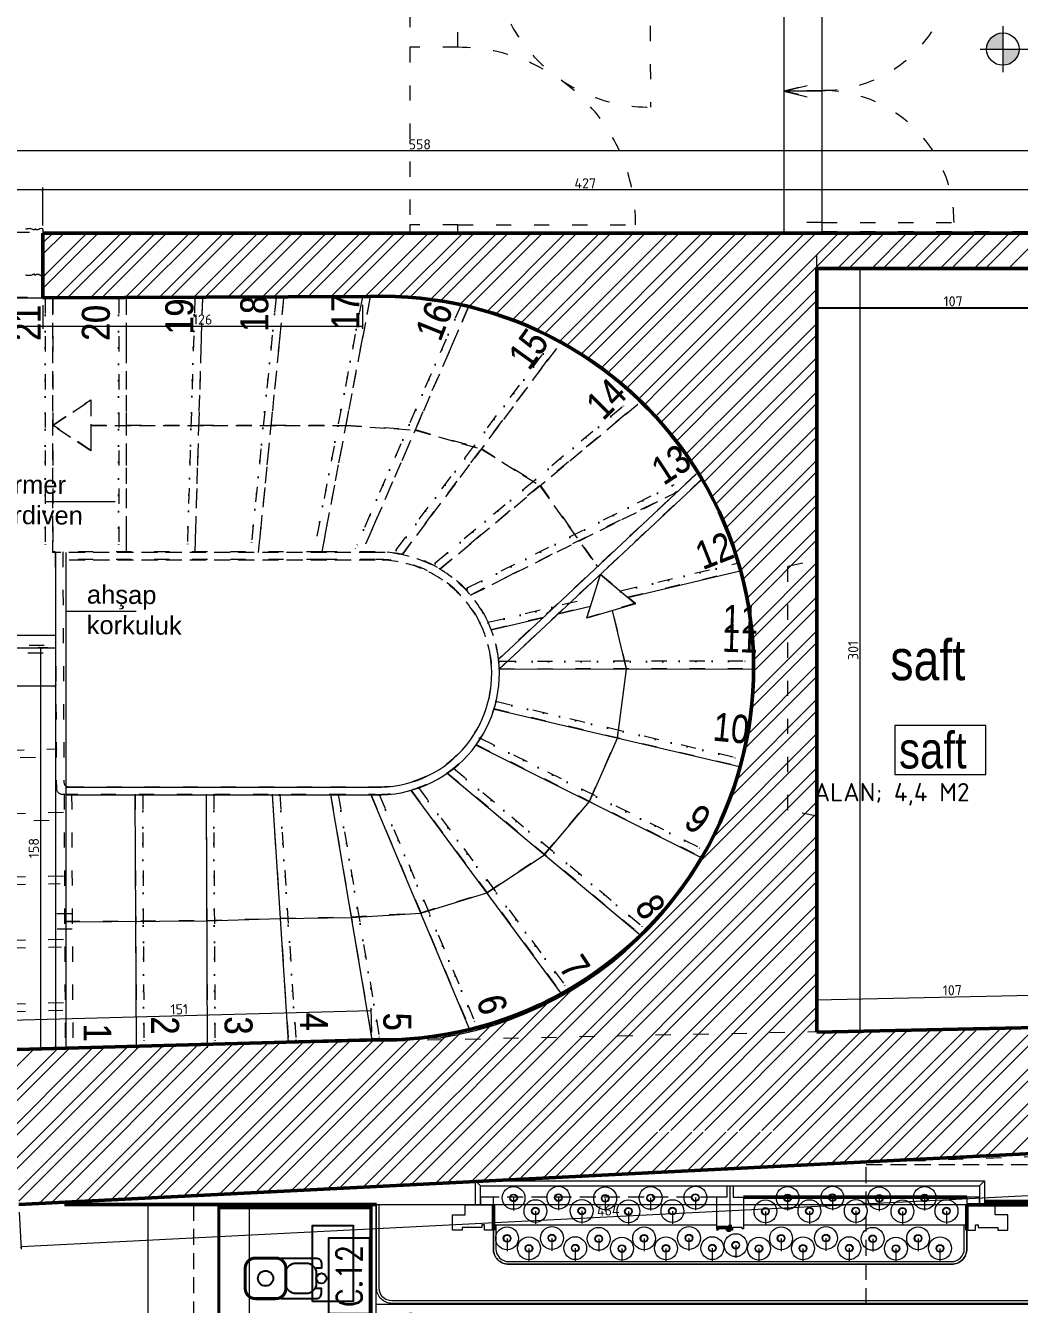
# Model space of a CAD drawing. Header units: inches. Extents: x -10121 to 9010, y 58067 to 62726.
# Drawn here: x -2232 to -1841, y 61299 to 61803 of the extents above; entities that cross this region are included whole.
import ezdxf
from ezdxf.enums import TextEntityAlignment as Align

# ---------------------------------------------------------------- set-up
doc = ezdxf.new("R2010")
doc.units = ezdxf.units.IN
for name, pattern in [('ACAD_ISO03W100', [30, 12, -18]), ('DOT', [6.35, 0, -6.35]), ('HIDDEN', [9.525, 6.35, -3.175])]:
    doc.linetypes.add(name, pattern=pattern)
for name, color, linetype in [('-DWG_ANA', 7, 'Continuous'), ('-DWG_DETAY1', 7, 'Continuous'), ('-DWG_DETAY2', 7, 'Continuous'), ('NO', 7, 'Continuous'), ('NO-C', 7, 'Continuous')]:
    doc.layers.add(name, color=color, linetype=linetype)
for name, color, linetype, lineweight in [('A-DUVAR 0.50', 40, 'Continuous', 50), ('A-KAPI A DOGR 0.20', 46, 'Continuous', 20), ('A-MERDİ 0.18', 24, 'Continuous', 18), ('A-YAZI 0.09', 41, 'Continuous', 9), ('Auto-Cam', 140, 'Continuous', 9), ('Auto-Metal', 71, 'Continuous', 18), ('Auto-Olcu', 33, 'Continuous', 15), ('Auto-Silik', 251, 'Continuous', 5), ('Auto-Silik_Cizgiler', 47, 'Continuous', 9), ('Auto-SilikCizgiler', 251, 'Continuous', 9), ('Auto-Tefris', 32, 'Continuous', 9), ('IZLER', 62, 'DOT', 25), ('OLCU+KOT', 70, 'Continuous', 20), ('TEXT', 142, 'Continuous', 20), ('yazi mekan 020', 9, 'Continuous', 20)]:
    doc.layers.add(name, color=color, linetype=linetype, lineweight=lineweight)
doc.styles.add('1-20', font='isocpeur.ttf', dxfattribs={"height": 4})
doc.styles.add('ROMANS', font='romans.shx', dxfattribs={"width": 0.8})
doc.styles.get("Standard").update_dxf_attribs({"font": 'arial.ttf'})
doc.styles.add('STYLE1', font='technic_.ttf')
doc.styles.add('swis721cnbt10', font='isocpeur.ttf', dxfattribs={"height": 10})
doc.styles.add('swis721cnbt20', font='swissck.ttf', dxfattribs={"height": 20})
doc.dimstyles.new('ölçü 1_20', dxfattribs={"dimtxt": 4, "dimasz": 1, "dimexe": 1, "dimexo": 3, "dimtad": 1, "dimdec": 0, "dimtxsty": '1-20', "dimblk": 'ARCHTICK', "dimcen": 1.5, "dimclrd": 256, "dimclre": 256, "dimclrt": 256, "dimadec": 0, "dimazin": 0, "dimtfac": 1, "dimtdec": 0, "dimtmove": 0, "dimatfit": 3, "dimldrblk": 'ARCHTICK', "dimfxl": 1, "dimlwd": -1, "dimlwe": -1, "dimarcsym": 0})

# ---------------------------------------------------------------- blocks, each defined once
blk = doc.blocks.new('_ARCHTICK')
at = {"color": 0, "linetype": 'ByBlock', "const_width": 0.15}
blk.add_lwpolyline([(-0.5, -0.5), (0.5, 0.5)], dxfattribs=at)
blk = doc.blocks.new('*D148')
at = {"layer": 'Auto-Olcu', "ltscale": 5, "transparency": 16777216}
for p, q in [((-1771.62, 61358.31), (-1770.89, 61343.73)), ((-1770.94, 61344.73), (-2233.94, 61321.4)), ((-2234.62, 61334.97), (-2233.89, 61320.4))]:
    blk.add_line(p, q, dxfattribs=at)
at = {"layer": 'DEFPOINTS', "color": 0, "ltscale": 5, "transparency": 16777216}
for p in [(-1771.77, 61361.31), (-2234.77, 61337.97), (-2233.94, 61321.4)]:
    blk.add_point(p, dxfattribs=at)
at = {"layer": 'Auto-Olcu', "ltscale": 5, "transparency": 16777216}
for p, rotation in [((-1770.94, 61344.73), 2.885342304133873), ((-2233.94, 61321.4), 182.8853423041339)]:
    blk.add_blockref('_ARCHTICK', p, dxfattribs=dict(at, rotation=rotation))
at = {"layer": 'Auto-Olcu', "ltscale": 5, "transparency": 16777216, "insert": (-2002.57, 61335.69), "char_height": 4, "attachment_point": 5, "rotation": 2.8853, "style": '1-20'}
blk.add_mtext('464', dxfattribs=at)
blk = doc.blocks.new('*D198')
at = {"layer": 'Auto-Olcu', "ltscale": 5, "transparency": 16777216}
for p, q in [((-2355.79, 61696.36), (-2355.79, 61683.18)), ((-2225.35, 61692.41), (-2225.35, 61683.18)), ((-2355.79, 61684.18), (-2225.35, 61684.18))]:
    blk.add_line(p, q, dxfattribs=at)
at = {"layer": 'DEFPOINTS', "color": 0, "ltscale": 5, "transparency": 16777216}
for p in [(-2355.79, 61699.36), (-2225.35, 61695.41), (-2225.35, 61684.18)]:
    blk.add_point(p, dxfattribs=at)
at = {"layer": 'Auto-Olcu', "ltscale": 5, "transparency": 16777216, "rotation": 180}
blk.add_blockref('_ARCHTICK', (-2355.79, 61684.18), dxfattribs=at)
at = {"layer": 'Auto-Olcu', "ltscale": 5, "transparency": 16777216}
blk.add_blockref('_ARCHTICK', (-2225.35, 61684.18), dxfattribs=at)
at = {"layer": 'Auto-Olcu', "ltscale": 5, "transparency": 16777216, "insert": (-2290.57, 61686.81), "char_height": 4, "attachment_point": 5, "style": '1-20'}
blk.add_mtext('130', dxfattribs=at)
blk = doc.blocks.new('*D199')
at = {"layer": 'Auto-Olcu', "ltscale": 5, "transparency": 16777216}
for p, q in [((-2225.35, 61692.41), (-2225.35, 61683.18)), ((-2099.43, 61692.59), (-2099.43, 61683.18)), ((-2225.35, 61684.18), (-2099.43, 61684.18))]:
    blk.add_line(p, q, dxfattribs=at)
at = {"layer": 'DEFPOINTS', "color": 0, "ltscale": 5, "transparency": 16777216}
for p in [(-2225.35, 61695.41), (-2099.43, 61695.59), (-2099.43, 61684.18)]:
    blk.add_point(p, dxfattribs=at)
at = {"layer": 'Auto-Olcu', "ltscale": 5, "transparency": 16777216, "rotation": 180}
blk.add_blockref('_ARCHTICK', (-2225.35, 61684.18), dxfattribs=at)
at = {"layer": 'Auto-Olcu', "ltscale": 5, "transparency": 16777216}
blk.add_blockref('_ARCHTICK', (-2099.43, 61684.18), dxfattribs=at)
at = {"layer": 'Auto-Olcu', "ltscale": 5, "transparency": 16777216, "insert": (-2162.39, 61686.81), "char_height": 4, "attachment_point": 5, "style": '1-20'}
blk.add_mtext('126', dxfattribs=at)
blk = doc.blocks.new('*D201')
at = {"layer": 'Auto-Olcu', "ltscale": 5, "transparency": 16777216}
for p, q in [((-2095.95, 61414.38), (-2247.09, 61410.3)), ((-2095.72, 61405.91), (-2095.98, 61415.38)), ((-2246.86, 61401.83), (-2247.12, 61411.3))]:
    blk.add_line(p, q, dxfattribs=at)
at = {"layer": 'DEFPOINTS', "color": 0, "ltscale": 5, "transparency": 16777216}
for p in [(-2247.09, 61410.3), (-2246.78, 61398.83), (-2095.64, 61402.91)]:
    blk.add_point(p, dxfattribs=at)
at = {"layer": 'Auto-Olcu', "ltscale": 5, "transparency": 16777216}
for p, rotation in [((-2095.95, 61414.38), 1.545318597357266), ((-2247.09, 61410.3), 181.5453185973573)]:
    blk.add_blockref('_ARCHTICK', p, dxfattribs=dict(at, rotation=rotation))
at = {"layer": 'Auto-Olcu', "ltscale": 5, "transparency": 16777216, "insert": (-2171.59, 61414.97), "char_height": 4, "attachment_point": 5, "rotation": 1.5453, "style": '1-20'}
blk.add_mtext('151', dxfattribs=at)
blk = doc.blocks.new('*D204')
at = {"layer": 'Auto-Olcu', "ltscale": 5, "transparency": 16777216}
for p, q in [((-1920.37, 61408.89), (-1920.6, 61419.68)), ((-1920.58, 61418.68), (-1813.22, 61421.01)), ((-1813, 61411.21), (-1813.24, 61422.01))]:
    blk.add_line(p, q, dxfattribs=at)
at = {"layer": 'DEFPOINTS', "color": 0, "ltscale": 5, "transparency": 16777216}
for p in [(-1813.22, 61421.01), (-1920.3, 61405.89), (-1812.94, 61408.21)]:
    blk.add_point(p, dxfattribs=at)
at = {"layer": 'Auto-Olcu', "ltscale": 5, "transparency": 16777216}
for p, rotation in [((-1920.58, 61418.68), 181.2386346708947), ((-1813.22, 61421.01), 1.238634670894709)]:
    blk.add_blockref('_ARCHTICK', p, dxfattribs=dict(at, rotation=rotation))
at = {"layer": 'Auto-Olcu', "ltscale": 5, "transparency": 16777216, "insert": (-1866.95, 61422.47), "char_height": 4, "attachment_point": 5, "rotation": 1.2386, "style": '1-20'}
blk.add_mtext('107', dxfattribs=at)
blk = doc.blocks.new('*D206')
at = {"layer": 'Auto-Olcu', "ltscale": 5, "transparency": 16777216}
for p, q in [((-2225.35, 61723.89), (-2225.35, 61738.86)), ((-1797.85, 61737.86), (-2225.35, 61737.86)), ((-1797.85, 61723.89), (-1797.85, 61738.86))]:
    blk.add_line(p, q, dxfattribs=at)
at = {"layer": 'DEFPOINTS', "color": 0, "ltscale": 5, "transparency": 16777216}
for p in [(-2225.35, 61737.86), (-2225.35, 61720.89), (-1797.85, 61720.89)]:
    blk.add_point(p, dxfattribs=at)
at = {"layer": 'Auto-Olcu', "ltscale": 5, "transparency": 16777216}
for p, rotation in [((-2225.35, 61737.86), 180.0000000000039), ((-1797.85, 61737.86), 3.836930773104541e-12)]:
    blk.add_blockref('_ARCHTICK', p, dxfattribs=dict(at, rotation=rotation))
at = {"layer": 'Auto-Olcu', "ltscale": 5, "transparency": 16777216, "insert": (-2011.6, 61740.49), "char_height": 4, "attachment_point": 5, "style": '1-20'}
blk.add_mtext('427', dxfattribs=at)
blk = doc.blocks.new('*D207')
at = {"layer": 'Auto-Olcu', "ltscale": 5, "transparency": 16777216}
for p, q in [((-2355.79, 61723.89), (-2355.79, 61738.86)), ((-2225.35, 61737.86), (-2355.79, 61737.86)), ((-2225.35, 61723.89), (-2225.35, 61738.86))]:
    blk.add_line(p, q, dxfattribs=at)
at = {"layer": 'DEFPOINTS', "color": 0, "ltscale": 5, "transparency": 16777216}
for p in [(-2355.79, 61737.86), (-2355.79, 61720.89), (-2225.35, 61720.89)]:
    blk.add_point(p, dxfattribs=at)
at = {"layer": 'Auto-Olcu', "ltscale": 5, "transparency": 16777216, "rotation": 180}
blk.add_blockref('_ARCHTICK', (-2355.79, 61737.86), dxfattribs=at)
at = {"layer": 'Auto-Olcu', "ltscale": 5, "transparency": 16777216}
blk.add_blockref('_ARCHTICK', (-2225.35, 61737.86), dxfattribs=at)
at = {"layer": 'Auto-Olcu', "ltscale": 5, "transparency": 16777216, "insert": (-2290.57, 61740.49), "char_height": 4, "attachment_point": 5, "style": '1-20'}
blk.add_mtext('130', dxfattribs=at)
blk = doc.blocks.new('*D208')
at = {"layer": 'Auto-Olcu', "ltscale": 5, "transparency": 16777216}
for p, q in [((-2355.79, 61723.89), (-2355.79, 61754.23)), ((-1797.85, 61753.23), (-2355.79, 61753.23)), ((-1797.85, 61723.89), (-1797.85, 61754.23))]:
    blk.add_line(p, q, dxfattribs=at)
at = {"layer": 'DEFPOINTS', "color": 0, "ltscale": 5, "transparency": 16777216}
for p in [(-2355.79, 61753.23), (-2355.79, 61720.89), (-1797.85, 61720.89)]:
    blk.add_point(p, dxfattribs=at)
at = {"layer": 'Auto-Olcu', "ltscale": 5, "transparency": 16777216}
for p, rotation in [((-2355.79, 61753.23), 180.0000000000029), ((-1797.85, 61753.23), 2.957634137601417e-12)]:
    blk.add_blockref('_ARCHTICK', p, dxfattribs=dict(at, rotation=rotation))
at = {"layer": 'Auto-Olcu', "ltscale": 5, "transparency": 16777216, "insert": (-2076.82, 61755.85), "char_height": 4, "attachment_point": 5, "style": '1-20'}
blk.add_mtext('558', dxfattribs=at)
blk = doc.blocks.new('*D250')
at = {"layer": 'Auto-Olcu', "ltscale": 5, "transparency": 16777216}
for p, q in [((-1917.3, 61706.89), (-1902.37, 61706.89)), ((-1903.37, 61706.89), (-1903.37, 61405.89)), ((-1917.3, 61405.89), (-1902.37, 61405.89))]:
    blk.add_line(p, q, dxfattribs=at)
at = {"layer": 'DEFPOINTS', "color": 0, "ltscale": 5, "transparency": 16777216}
for p in [(-1920.3, 61706.89), (-1920.3, 61405.89), (-1903.37, 61405.89)]:
    blk.add_point(p, dxfattribs=at)
at = {"layer": 'Auto-Olcu', "ltscale": 5, "transparency": 16777216}
for p, rotation in [((-1903.37, 61706.89), 90), ((-1903.37, 61405.89), 270)]:
    blk.add_blockref('_ARCHTICK', p, dxfattribs=dict(at, rotation=rotation))
at = {"layer": 'Auto-Olcu', "ltscale": 5, "transparency": 16777216, "insert": (-1906, 61556.39), "char_height": 4, "attachment_point": 5, "rotation": 90, "style": '1-20'}
blk.add_mtext('301', dxfattribs=at)
blk = doc.blocks.new('*D264')
at = {"layer": 'Auto-Olcu', "ltscale": 5, "transparency": 16777216}
for p, q in [((-2358.21, 61554.46), (-2358.21, 61541.44)), ((-2220.32, 61554.46), (-2220.32, 61541.44)), ((-2358.21, 61542.44), (-2220.32, 61542.44))]:
    blk.add_line(p, q, dxfattribs=at)
at = {"layer": 'DEFPOINTS', "color": 0, "ltscale": 5, "transparency": 16777216}
for p in [(-2358.21, 61557.46), (-2220.32, 61557.46), (-2220.32, 61542.44)]:
    blk.add_point(p, dxfattribs=at)
at = {"layer": 'Auto-Olcu', "ltscale": 5, "transparency": 16777216, "rotation": 180}
blk.add_blockref('_ARCHTICK', (-2358.21, 61542.44), dxfattribs=at)
at = {"layer": 'Auto-Olcu', "ltscale": 5, "transparency": 16777216}
blk.add_blockref('_ARCHTICK', (-2220.32, 61542.44), dxfattribs=at)
at = {"layer": 'Auto-Olcu', "ltscale": 5, "transparency": 16777216, "insert": (-2289.27, 61545.06), "char_height": 4, "attachment_point": 5, "style": '1-20'}
blk.add_mtext('138', dxfattribs=at)
blk = doc.blocks.new('*D265')
at = {"layer": 'Auto-Olcu', "ltscale": 5, "transparency": 16777216}
for p, q in [((-2223.32, 61557.46), (-2227.26, 61557.46)), ((-2226.26, 61557.46), (-2226.26, 61399.54)), ((-2223.32, 61399.54), (-2227.26, 61399.54))]:
    blk.add_line(p, q, dxfattribs=at)
at = {"layer": 'DEFPOINTS', "color": 0, "ltscale": 5, "transparency": 16777216}
for p in [(-2220.32, 61557.46), (-2226.26, 61399.54), (-2220.32, 61399.54)]:
    blk.add_point(p, dxfattribs=at)
at = {"layer": 'Auto-Olcu', "ltscale": 5, "transparency": 16777216}
for p, rotation in [((-2226.26, 61557.46), 90), ((-2226.26, 61399.54), 270)]:
    blk.add_blockref('_ARCHTICK', p, dxfattribs=dict(at, rotation=rotation))
at = {"layer": 'Auto-Olcu', "ltscale": 5, "transparency": 16777216, "insert": (-2228.89, 61478.5), "char_height": 4, "attachment_point": 5, "rotation": 90, "style": '1-20'}
blk.add_mtext('158', dxfattribs=at)
blk = doc.blocks.new('ghjhj')
at = {"layer": 'Auto-Cam', "color": 64}
blk.add_line((-47573.02, 63099.63, 0), (-47573.02, 63094.63, 0), dxfattribs=at)
for radius in [4.5, 1.5, 1.3]:
    blk.add_circle((-47573.02, 63099.63, 0), radius, dxfattribs=at)
blk = doc.blocks.new('TCN126')
at = {"layer": '-DWG_ANA', "color": 0, "const_width": 1.2}
blk.add_lwpolyline([(0, 0), (120, 0), (120, -60), (0, -60)], close=True, dxfattribs=at)
at = {"layer": 'NO-C', "color": 0}
blk.add_lwpolyline([(83, -37), (113, -37), (113, -53), (83, -53)], close=True, dxfattribs=at)
at = {"layer": 'NO', "linetype": 'Continuous', "style": 'ROMANS', "width": 0.8}
blk.add_attdef('NO', text='', height=10, dxfattribs=at).set_placement((98, -45), align=Align.MIDDLE)
blk = doc.blocks.new('FAE-PKEO10')
at = {"layer": '-DWG_ANA', "color": 0, "const_width": 1.2}
blk.add_lwpolyline([(-4, -1), (4, -1, -0.414214), (8, -5), (8, -13, -0.414214), (4, -17), (-4, -17, -0.414214), (-8, -13), (-8, -5, -0.414214)], format="xyb", close=True, dxfattribs=at)
at = {"layer": '-DWG_DETAY1', "color": 0}
blk.add_lwpolyline([(-2, -17), (2, -17, -0.414214), (6, -21), (6, -25, -0.414214), (2, -29), (-2, -29, -0.414214), (-6, -25), (-6, -21, -0.414214)], format="xyb", close=True, dxfattribs=at)
at = {"layer": '-DWG_DETAY2', "color": 0}
for points in [[(-8, -15), (-8, -29, 0.414214), (-6, -31), (-4, -31), (-4, -29)], [(8, -15), (8, -29, -0.414214), (6, -31), (4, -31), (4, -29)]]:
    blk.add_lwpolyline(points, format="xyb", dxfattribs=at)
for centre, radius in [((0, -9), 3), ((0, -31), 2)]:
    blk.add_circle(centre, radius, dxfattribs=at)
at = {"layer": 'NO-C', "color": 0}
blk.add_lwpolyline([(-14, -34), (16, -34), (16, -50), (-14, -50)], close=True, dxfattribs=at)
at = {"layer": 'NO', "linetype": 'Continuous', "style": 'ROMANS', "width": 0.8}
blk.add_attdef('NO', text='', height=10, dxfattribs=at).set_placement((1, -42), align=Align.MIDDLE)

msp = doc.modelspace()

# ---------------------------------------------------------------- hatches: boundary and pattern name
at = {"layer": 'OLCU+KOT'}
h = msp.add_hatch(color=256, dxfattribs=at)
h.paths.add_polyline_path([(-1847.05, 61799.76, 0.414214), (-1853.43, 61793.38), (-1847.05, 61793.38)])
h.paths.add_polyline_path([(-1840.68, 61793.38), (-1847.05, 61793.38), (-1847.05, 61787, 0.414214)])

# ---------------------------------------------------------------- linework, layer by layer
at = {"layer": 'A-DUVAR 0.50'}
for p, q in [((-2225.35, 61695.41), (-2225.35, 61720.89)), ((-2225.35, 61720.89), (-1797.85, 61720.89)), ((-1812.94, 61706.89), (-1920.3, 61706.89)), ((-1920.3, 61706.89), (-1920.3, 61405.89)), ((-2096.48, 61695.93), (-2225.35, 61695.41)), ((-1920.3, 61405.89), (-1812.94, 61408.21)), ((-2246.78, 61398.83), (-2095.64, 61402.91)), ((-1771.77, 61361.31), (-2234.77, 61337.97)), ((-1949.25, 61340.95), (-1861.24, 61340.95)), ((-2093.82, 61337.96), (-2216.79, 61337.96)), ((-2047.82, 61337.95), (-2047.82, 61327.95)), ((-1861.24, 61337.95), (-1662.52, 61337.95)), ((-1861.24, 61327.95), (-1861.24, 61337.95))]:
    msp.add_line(p, q, dxfattribs=at)
for points in [[(-1854.24, 61337.96), (-1662.52, 61337.95), (-1662.52, 61363.22)], [(-1854.24, 61339.16), (-1663.72, 61339.15), (-1663.72, 61363.22)], [(-1959.82, 61328.45), (-1959.32, 61328.45), (-1959.32, 61328.95), (-1955.53, 61328.95), (-1955.53, 61327.95), (-1954.53, 61327.95), (-1954.53, 61329.95)]]:
    msp.add_lwpolyline(points, dxfattribs=at)
msp.add_arc((-2091.82, 61549.43), 146.57, 268.5067, 91.8229, dxfattribs=at)
at = {"layer": 'A-KAPI A DOGR 0.20'}
for points in [[(-2225.35, 61722.39, 0.441019), (-2225.49, 61722.54, 0.237138), (-2226.53, 61722.49, -0.374201), (-2228.23, 61722.4, 0.132642), (-2228.36, 61722.45), (-2228.47, 61722.45, 0.41446), (-2228.54, 61722.39, -0.383371), (-2228.7, 61722.1, -0.155896), (-2229.07, 61722.15, -0.0157), (-2229.43, 61722.32, 0.035668), (-2230.06, 61722.6, 0.075404), (-2230.21, 61722.62, 0.050432), (-2232.11, 61722.41, 0.285097), (-2232.15, 61722.38)], [(-2225.35, 61704.33, -0.441019), (-2225.49, 61704.18, -0.237138), (-2226.53, 61704.23, 0.374201), (-2228.23, 61704.32, -0.132642), (-2228.36, 61704.27), (-2228.47, 61704.27, -0.41446), (-2228.54, 61704.33, 0.383371), (-2228.7, 61704.62, 0.155896), (-2229.07, 61704.57, 0.0157), (-2229.43, 61704.4, -0.035668), (-2230.06, 61704.12, -0.075404), (-2230.21, 61704.1, -0.050432), (-2232.11, 61704.31, -0.285097), (-2232.15, 61704.34)]]:
    msp.add_lwpolyline(points, format="xyb", dxfattribs=at)
msp.add_lwpolyline([(-2225.35, 61722.39), (-2225.35, 61720.89)], dxfattribs=at)
at = {"layer": 'A-MERDİ 0.18'}
for p, q in [((-1933.32, 61832.64), (-1933.32, 61720.89)), ((-1918.3, 61720.89), (-1918.3, 61832.73)), ((-1933.32, 61776.76), (-1924.13, 61779.01)), ((-1918.3, 61776.81), (-1933.32, 61776.76)), ((-1933.32, 61776.76), (-1924.13, 61774.57)), ((-2220.32, 61595.03), (-2220.32, 61399.54)), ((-2216.32, 61595.03), (-2216.32, 61399.54)), ((-2358.21, 61562.46), (-2220.32, 61562.46)), ((-2358.21, 61557.46), (-2220.32, 61557.46)), ((-2216.32, 61502.48), (-2094.36, 61502.48)), ((-2216.32, 61499.48), (-2094.4, 61499.48))]:
    msp.add_line(p, q, dxfattribs=at)
at = {"layer": 'A-MERDİ 0.18', "linetype": 'HIDDEN'}
for p, q in [((-2094.4, 61595.03), (-2221.48, 61595.03)), ((-2094.36, 61592.03), (-2217.5, 61592.03))]:
    msp.add_line(p, q, dxfattribs=at)
at = {"layer": 'A-MERDİ 0.18'}
for points in [[(-2358.21, 61695.36), (-2212.76, 61695.36)], [(-1967.87, 61625.84), (-2045.77, 61552.81)], [(-1965.82, 61623.65), (-2045.48, 61548.98)], [(-2005.65, 61586.31), (-1991.78, 61574.79), (-2010.95, 61569.08), (-2005.65, 61586.31)], [(-1994.79, 61577.29), (-1950.55, 61587.77)], [(-2216.79, 61449.48), (-2160.79, 61449.76), (-2131.82, 61450.73), (-2103.84, 61451.19), (-2076.45, 61452.79), (-2050.43, 61460.83), (-2027.65, 61475.88), (-2009.99, 61496.8), (-1998.92, 61521.87), (-1995.36, 61549.06), (-2000.82, 61572.1)], [(-2022.21, 61570.78), (-2009.5, 61573.8)], [(-2048.67, 61564.51), (-2028.09, 61569.39)], [(-2045.48, 61548.98), (-1945.25, 61549.15)], [(-2047.54, 61533.26), (-1950.3, 61510.49)], [(-2054.64, 61519.07), (-1965.34, 61474.52)], [(-2065.99, 61508), (-1989.32, 61443.77)], [(-2189.04, 61499.48), (-2188.54, 61399.62)], [(-2161.03, 61499.48), (-2160.54, 61399.76)], [(-2135.03, 61499.48), (-2128.61, 61401.97)], [(-2112.03, 61499.48), (-2095.64, 61402.91)], [(-2096.1, 61499.48), (-2056.8, 61406.09)], [(-2080.33, 61501.24), (-2020.53, 61420.41)]]:
    msp.add_lwpolyline(points, dxfattribs=at)
at = {"layer": 'A-MERDİ 0.18', "linetype": 'HIDDEN'}
for points in [[(-2221.48, 61695.03), (-2221.48, 61595.03)], [(-2192.48, 61695.03), (-2192.48, 61595.03)], [(-2162.48, 61695.03), (-2165.48, 61595.03)], [(-2130.48, 61695.03), (-2140.48, 61595.03)], [(-2096.48, 61695.03), (-2115.48, 61595.03)], [(-2057.7, 61691.5), (-2099.55, 61595.03)], [(-2083.68, 61594.08), (-2021.35, 61677.4)], [(-2221.48, 61645.03), (-2206.48, 61655.03), (-2206.48, 61635.03), (-2221.48, 61645.03)], [(-2068.89, 61588.37), (-1989.98, 61654.24)], [(-2206.48, 61645.03), (-2105.98, 61645.03), (-2078.63, 61643.26), (-2052.52, 61635.74), (-2029.44, 61621.31), (-2006.82, 61589.33)], [(-2056.77, 61578.14), (-1975.22, 61618.94)]]:
    msp.add_lwpolyline(points, dxfattribs=at)
at = {"layer": 'A-MERDİ 0.18'}
for points in [[(-2095.64, 61402.91), (-2068.57, 61403.67, 0.90382), (-2086.19, 61695.47), (-2096.48, 61695.46)], [(-2094.4, 61499.48, 0.456154), (-2045.77, 61552.81, 0.432046)], [(-2094.36, 61502.48, 0.456398), (-2048.75, 61552.47, 0.456398)]]:
    msp.add_lwpolyline(points, format="xyb", dxfattribs=at)
at = {"layer": 'A-MERDİ 0.18', "linetype": 'HIDDEN'}
for points in [[(-2045.77, 61552.81, 0.387459), (-2094.4, 61595.03)], [(-2048.75, 61552.47, 0.38769), (-2094.36, 61592.03)]]:
    msp.add_lwpolyline(points, format="xyb", dxfattribs=at)
at = {"layer": 'A-YAZI 0.09'}
for p, q in [((-2224.34, 61615.11), (-2196.87, 61615.11)), ((-2216.05, 61571.91), (-2188.58, 61571.91))]:
    msp.add_line(p, q, dxfattribs=at)
at = {"layer": 'Auto-Metal', "ltscale": 5}
for points in [[(-1815.24, 61337.96), (-1815.24, 61305.07, -0.414214), (-1821.24, 61299.07), (-2087.82, 61299.07, -0.414214), (-2093.82, 61305.07), (-2093.82, 61337.95)], [(-1816.24, 61337.96), (-1816.24, 61305.07, -0.414214), (-1821.24, 61300.07), (-2087.82, 61300.07, -0.414214), (-2092.82, 61305.07), (-2092.82, 61337.95)], [(-2047.82, 61329.95), (-2047.82, 61320.51, 0.414214), (-2041.82, 61314.51), (-1867.24, 61314.51, 0.414214), (-1861.24, 61320.51), (-1861.24, 61329.95)], [(-2046.82, 61329.95), (-2046.82, 61320.51, 0.414214), (-2041.82, 61315.51), (-1867.24, 61315.51, 0.414214), (-1862.24, 61320.51), (-1862.24, 61329.95)]]:
    msp.add_lwpolyline(points, format="xyb", dxfattribs=at)
at = {"layer": 'Auto-Silik', "linetype": 'HIDDEN'}
for p, q in [((-1959.82, 61340.95), (-2047.82, 61340.95)), ((-2166.04, 61337.95), (-2166.04, 61158.75)), ((-2156.04, 61337.95), (-2156.04, 61158.75))]:
    msp.add_line(p, q, dxfattribs=at)
msp.add_lwpolyline([(-1900.88, 61353.75), (-1760.88, 61353.75), (-1760.88, 61298.75), (-1900.88, 61298.75)], close=True, dxfattribs=at)
at = {"layer": 'Auto-Silik_Cizgiler'}
for p, q in [((-2225.35, 61717.01), (-2221.47, 61720.89)), ((-2225.35, 61712.52), (-2216.98, 61720.89)), ((-2225.35, 61703.54), (-2208.01, 61720.88)), ((-2225.35, 61699.05), (-2203.52, 61720.88)), ((-2219.99, 61695.43), (-2194.54, 61720.88)), ((-2215.48, 61695.45), (-2190.05, 61720.88)), ((-2206.46, 61695.49), (-2181.07, 61720.88)), ((-2201.95, 61695.5), (-2176.58, 61720.87)), ((-2192.94, 61695.54), (-2167.61, 61720.87)), ((-2188.43, 61695.56), (-2163.12, 61720.87)), ((-2179.41, 61695.59), (-2154.14, 61720.87)), ((-2174.91, 61695.61), (-2149.65, 61720.87)), ((-2165.89, 61695.65), (-2140.67, 61720.86)), ((-2161.38, 61695.66), (-2136.18, 61720.86)), ((-2152.37, 61695.7), (-2127.21, 61720.86)), ((-2147.86, 61695.72), (-2122.72, 61720.86)), ((-2138.84, 61695.75), (-2113.74, 61720.86)), ((-2134.33, 61695.77), (-2109.25, 61720.86)), ((-2125.32, 61695.81), (-2100.27, 61720.85)), ((-2120.81, 61695.83), (-2095.78, 61720.85)), ((-2111.79, 61695.86), (-2086.81, 61720.85)), ((-2107.29, 61695.88), (-2082.32, 61720.85)), ((-2098.27, 61695.91), (-2073.34, 61720.85)), ((-2093.76, 61695.93), (-2068.85, 61720.84)), ((-2084.87, 61695.84), (-2059.87, 61720.84)), ((-2080.65, 61695.58), (-2055.38, 61720.84)), ((-2072.52, 61694.73), (-2046.41, 61720.84)), ((-2068.6, 61694.15), (-2041.92, 61720.84)), ((-2061.04, 61692.74), (-2032.94, 61720.83)), ((-2057.38, 61691.9), (-2028.45, 61720.83)), ((-2050.3, 61690), (-2019.47, 61720.83)), ((-2046.87, 61688.94), (-2014.98, 61720.83)), ((-2040.21, 61686.62), (-2006.01, 61720.83)), ((-2036.98, 61685.36), (-2001.52, 61720.83)), ((-2030.71, 61682.66), (-1992.54, 61720.82)), ((-2027.66, 61681.21), (-1988.05, 61720.82)), ((-2021.73, 61678.16), (-1979.07, 61720.82)), ((-2018.85, 61676.55), (-1974.58, 61720.82)), ((-2013.25, 61673.17), (-1965.61, 61720.82)), ((-2010.53, 61671.4), (-1961.12, 61720.81)), ((-2005.25, 61667.71), (-1952.14, 61720.81)), ((-2002.68, 61665.78), (-1947.65, 61720.81)), ((-1997.69, 61661.79), (-1938.67, 61720.81)), ((-1995.27, 61659.72), (-1934.18, 61720.81)), ((-1985.99, 61660.02), (-1925.21, 61720.8)), ((-1981.5, 61660.02), (-1920.72, 61720.8)), ((-1972.52, 61660.02), (-1911.74, 61720.8)), ((-1968.03, 61660.02), (-1907.25, 61720.8)), ((-1912.18, 61706.89), (-1898.27, 61720.8)), ((-1907.69, 61706.89), (-1893.78, 61720.79)), ((-1898.71, 61706.89), (-1884.81, 61720.79)), ((-1894.22, 61706.89), (-1880.32, 61720.79)), ((-1885.24, 61706.89), (-1871.34, 61720.79)), ((-1880.75, 61706.89), (-1866.85, 61720.79)), ((-1871.77, 61706.89), (-1857.87, 61720.78)), ((-1867.28, 61706.89), (-1853.38, 61720.78)), ((-1858.3, 61706.89), (-1844.41, 61720.78)), ((-1853.81, 61706.89), (-1839.92, 61720.78)), ((-1844.83, 61706.89), (-1830.94, 61720.78)), ((-1959.05, 61660.02), (-1920.3, 61698.77)), ((-1954.56, 61660.02), (-1920.3, 61694.28)), ((-1945.58, 61660.02), (-1920.3, 61685.3)), ((-1941.09, 61660.02), (-1920.3, 61680.81)), ((-1932.11, 61660.02), (-1920.3, 61671.83)), ((-1964.9, 61622.74), (-1920.3, 61667.34)), ((-1990.58, 61655.43), (-1985.99, 61660.02)), ((-1988.31, 61653.21), (-1981.5, 61660.02)), ((-1983.91, 61648.63), (-1972.52, 61660.02)), ((-1981.79, 61646.26), (-1968.03, 61660.02)), ((-1977.68, 61641.39), (-1959.05, 61660.02)), ((-1975.7, 61638.88), (-1954.56, 61660.02)), ((-1971.9, 61633.7), (-1945.58, 61660.02)), ((-1970.07, 61631.04), (-1941.09, 61660.02)), ((-1966.57, 61625.56), (-1932.11, 61660.02)), ((-1961.72, 61616.94), (-1920.3, 61658.36)), ((-1960.21, 61613.96), (-1920.3, 61653.87)), ((-1957.38, 61607.81), (-1920.3, 61644.89)), ((-1956.05, 61604.65), (-1920.3, 61640.4)), ((-1953.58, 61598.14), (-1920.3, 61631.42)), ((-1952.44, 61594.79), (-1920.3, 61626.93)), ((-1950.38, 61587.87), (-1920.3, 61617.95)), ((-1949.46, 61584.3), (-1920.3, 61613.45)), ((-1947.85, 61576.93), (-1920.3, 61604.47)), ((-1947.17, 61573.11), (-1920.3, 61599.98)), ((-1946.1, 61565.21), (-1920.3, 61591)), ((-1945.71, 61561.1), (-1920.3, 61586.51)), ((-1945.28, 61552.56), (-1920.3, 61577.53)), ((-1945.25, 61548.09), (-1920.3, 61573.04)), ((-1945.64, 61538.73), (-1920.3, 61564.06)), ((-1946.08, 61533.79), (-1920.3, 61559.57)), ((-1947.59, 61523.3), (-1920.3, 61550.59)), ((-1948.73, 61517.68), (-1920.3, 61546.1)), ((-1952.01, 61505.41), (-1920.3, 61537.12)), ((-1954.35, 61498.59), (-1920.3, 61532.63)), ((-1961.38, 61482.57), (-1920.3, 61523.65)), ((-1967.21, 61472.25), (-1920.3, 61519.16)), ((-2084.96, 61345.52), (-1920.3, 61510.18)), ((-2080.24, 61345.76), (-1920.3, 61505.69)), ((-2070.78, 61346.23), (-1920.3, 61496.71)), ((-2066.05, 61346.47), (-1920.3, 61492.22)), ((-2056.59, 61346.95), (-1920.3, 61483.24)), ((-2051.87, 61347.19), (-1920.3, 61478.75)), ((-2042.41, 61347.66), (-1920.3, 61469.77)), ((-2037.68, 61347.9), (-1920.3, 61465.28)), ((-2028.22, 61348.38), (-1920.3, 61456.3)), ((-2023.49, 61348.62), (-1920.3, 61451.81)), ((-2014.04, 61349.09), (-1920.3, 61442.83)), ((-2009.31, 61349.33), (-1920.3, 61438.34)), ((-1982.42, 61367.24), (-1920.3, 61429.36)), ((-2094.42, 61345.04), (-2014.64, 61424.82)), ((-1977.93, 61367.24), (-1920.3, 61424.87)), ((-2099.15, 61344.81), (-2024.96, 61418.99)), ((-1968.95, 61367.24), (-1920.3, 61415.89)), ((-1858, 61356.96), (-1797.94, 61417.02)), ((-2113.33, 61344.09), (-2047.8, 61409.62)), ((-2108.61, 61344.33), (-2040.98, 61411.96)), ((-1964.46, 61367.24), (-1920.3, 61411.4)), ((-1853.27, 61357.2), (-1797.94, 61412.53)), ((-1843.81, 61357.67), (-1792.86, 61408.63)), ((-2136.98, 61342.9), (-2076.18, 61403.69)), ((-2127.52, 61343.38), (-2065.69, 61405.2)), ((-2122.79, 61343.61), (-2060.07, 61406.34)), ((-1955.48, 61367.24), (-1916.76, 61405.96)), ((-1950.99, 61367.24), (-1912.17, 61406.06)), ((-1943.11, 61352.67), (-1889.22, 61406.56)), ((-1942.01, 61367.24), (-1902.99, 61406.26)), ((-1938.38, 61352.91), (-1884.63, 61406.66)), ((-1937.52, 61367.24), (-1898.4, 61406.36)), ((-1928.93, 61353.38), (-1875.45, 61406.86)), ((-1924.2, 61353.62), (-1870.86, 61406.96)), ((-1914.74, 61354.1), (-1861.68, 61407.16)), ((-1910.01, 61354.34), (-1857.09, 61407.25)), ((-1900.55, 61354.81), (-1847.92, 61407.45)), ((-1895.83, 61355.05), (-1843.33, 61407.55)), ((-1886.37, 61355.53), (-1834.15, 61407.75)), ((-1881.64, 61355.77), (-1829.56, 61407.85)), ((-1872.18, 61356.24), (-1820.38, 61408.05)), ((-1867.46, 61356.48), (-1815.79, 61408.15)), ((-2246.78, 61354.33), (-2201.05, 61400.06)), ((-2246.78, 61358.82), (-2205.66, 61399.94)), ((-2246.78, 61367.8), (-2214.89, 61399.69)), ((-2246.78, 61372.29), (-2219.5, 61399.56)), ((-2246.78, 61381.27), (-2228.73, 61399.32)), ((-2243.76, 61348.37), (-2191.82, 61400.31)), ((-2239.27, 61348.37), (-2187.2, 61400.44)), ((-2234.92, 61343.74), (-2177.97, 61400.69)), ((-2234.81, 61339.36), (-2173.36, 61400.81)), ((-2226.82, 61338.37), (-2164.13, 61401.06)), ((-2222.09, 61338.61), (-2159.51, 61401.18)), ((-2212.63, 61339.09), (-2150.29, 61401.43)), ((-2207.9, 61339.32), (-2145.67, 61401.56)), ((-2198.45, 61339.8), (-2136.44, 61401.81)), ((-2193.72, 61340.04), (-2131.83, 61401.93)), ((-2184.26, 61340.52), (-2122.6, 61402.18)), ((-2179.53, 61340.75), (-2117.98, 61402.3)), ((-2170.08, 61341.23), (-2108.75, 61402.55)), ((-2165.35, 61341.47), (-2104.14, 61402.68)), ((-2155.89, 61341.95), (-2094.95, 61402.89)), ((-2151.16, 61342.18), (-2090.48, 61402.86)), ((-2141.71, 61342.66), (-2081.12, 61403.25)), ((-1999.85, 61349.81), (-1983.09, 61366.57)), ((-1995.12, 61350.05), (-1978.6, 61366.57)), ((-1985.67, 61350.52), (-1969.62, 61366.57)), ((-1980.94, 61350.76), (-1965.13, 61366.57)), ((-1971.48, 61351.24), (-1956.15, 61366.57)), ((-1966.75, 61351.48), (-1951.66, 61366.57)), ((-1957.3, 61351.95), (-1942.68, 61366.57)), ((-1952.57, 61352.19), (-1938.19, 61366.57))]:
    msp.add_line(p, q, dxfattribs=at)
at = {"layer": 'Auto-SilikCizgiler', "color": 1, "linetype": 'ACAD_ISO03W100', "ltscale": 0.5, "true_color": 0xe60000}
for p, q in [((-1986.23, 61832.51), (-1985.86, 61770.51)), ((-1933.3, 61832.83), (-1933.3, 61721.08)), ((-1918.28, 61721.08), (-1918.28, 61832.92)), ((-2061.77, 61794.08), (-2080.74, 61794.08)), ((-2080.74, 61794.08), (-2080.74, 61724.08)), ((-1933.3, 61776.96), (-1924.11, 61779.2)), ((-1918.28, 61777), (-1933.3, 61776.96)), ((-1933.3, 61776.96), (-1924.11, 61774.77)), ((-2061.77, 61724.08), (-2080.68, 61724.08)), ((-2061.77, 61721.08), (-2061.77, 61724.08)), ((-1918.28, 61725.08), (-1866.28, 61725.08)), ((-1918.28, 61721.08), (-2061.77, 61721.08)), ((-1920.28, 61706.46), (-1920.28, 61721.08)), ((-1920.28, 61592.08), (-1920.28, 61706.46)), ((-2096.46, 61695.55), (-2237.77, 61695.55)), ((-1931.78, 61589.62), (-1920.28, 61592.08)), ((-1920.28, 61592.08), (-1920.28, 61492.15)), ((-1931.78, 61493.47), (-1931.78, 61589.62)), ((-2411.2, 61554.58), (-2220.29, 61555.53)), ((-2395.77, 61557.66), (-2220.31, 61558.53)), ((-1920.28, 61491.01), (-1931.78, 61493.47)), ((-1920.28, 61406.08), (-1920.28, 61491.01)), ((-1812.92, 61408.4), (-2157.52, 61400.95))]:
    msp.add_line(p, q, dxfattribs=at)
for points in [[(-2080.89, 61973.08), (-2080.74, 61794.08)], [(-2061.77, 61794.08), (-2061.77, 61832.08)], [(-2080.68, 61724.08), (-2080.67, 61721.08)], [(-2061.77, 61724.08), (-1991.77, 61724.08)], [(-1918.28, 61721.46), (-1797.92, 61721.46), (-1797.92, 61707.08)], [(-2080.67, 61721.08), (-2237.77, 61721.08), (-2237.77, 61695.55)], [(-1920.28, 61706.46), (-1812.92, 61706.46), (-1812.92, 61408.4)], [(-2224.46, 61695.22), (-2224.46, 61595.22)], [(-2221.46, 61695.22), (-2221.46, 61595.22)], [(-2195.46, 61695.22), (-2195.46, 61595.22)], [(-2192.46, 61695.22), (-2192.46, 61595.22)], [(-2165.46, 61695.31), (-2168.46, 61595.22)], [(-2162.46, 61695.22), (-2165.46, 61595.22)], [(-2133.45, 61695.52), (-2143.45, 61595.52)], [(-2130.46, 61695.22), (-2140.46, 61595.22)], [(-2099.41, 61695.78), (-2118.41, 61595.78)], [(-2096.46, 61695.22), (-2115.46, 61595.22)], [(-2060.43, 61692.88), (-2102.28, 61596.41)], [(-2057.68, 61691.69), (-2099.53, 61595.22)], [(-2086.06, 61596.07), (-2023.73, 61679.39)], [(-2083.66, 61594.27), (-2021.33, 61677.6)], [(-2070.79, 61590.87), (-1991.88, 61656.74)], [(-2068.87, 61588.57), (-1989.96, 61654.44)], [(-2206.46, 61645.22), (-2192.46, 61645.22), (-2163.96, 61645.22), (-2135.46, 61645.22), (-2105.96, 61645.22), (-2078.6, 61643.45), (-2052.49, 61635.93), (-2029.41, 61621.5), (-2006.8, 61589.52)], [(-1967.84, 61626.03), (-2045.75, 61553.01)], [(-2058.09, 61581.02), (-1976.54, 61621.82)], [(-1965.79, 61623.84), (-2045.46, 61549.17)], [(-2056.75, 61578.34), (-1975.2, 61619.13)], [(-2115.46, 61595.22), (-2221.46, 61595.22)], [(-2115.46, 61592.22), (-2217.48, 61592.22)], [(-1997.65, 61579.88), (-1951.22, 61590.89)], [(-1994.76, 61577.48), (-1950.52, 61587.97)], [(-2049.84, 61567.51), (-2008.45, 61577.32)], [(-2216.76, 61449.68), (-2160.76, 61449.96), (-2131.8, 61450.92), (-2103.82, 61451.39), (-2076.43, 61452.98), (-2050.41, 61461.02), (-2027.63, 61476.08), (-2009.97, 61496.99), (-1998.9, 61522.06), (-1995.34, 61549.26), (-2000.8, 61572.29)], [(-2022.19, 61570.98), (-2009.48, 61573.99)], [(-2048.65, 61564.7), (-2028.06, 61569.58)], [(-2045.46, 61552.17), (-1945.23, 61552.34)], [(-2045.46, 61549.17), (-1945.23, 61549.34)], [(-2046.84, 61536.37), (-1949.59, 61513.6)], [(-2047.52, 61533.45), (-1950.28, 61510.68)], [(-2053.28, 61521.95), (-1963.98, 61477.39)], [(-2414.2, 61510.33), (-2219.62, 61514.56)], [(-2358.74, 61514.54), (-2219.68, 61517.56)], [(-2054.62, 61519.27), (-1965.32, 61474.71)], [(-2063.49, 61510.03), (-1987.37, 61446.26)], [(-2065.96, 61508.19), (-1989.29, 61443.96)], [(-2217.01, 61499.68), (-2216.51, 61399.68)], [(-2214.01, 61499.69), (-2213.51, 61399.69)], [(-2189.01, 61499.68), (-2188.51, 61399.82)], [(-2186.01, 61499.68), (-2185.51, 61399.83)], [(-2161.01, 61499.68), (-2160.51, 61399.96)], [(-2158.01, 61499.68), (-2157.51, 61399.97)], [(-2135.01, 61499.68), (-2128.59, 61402.17)], [(-2132.01, 61499.68), (-2125.6, 61402.36)], [(-2112.01, 61499.68), (-2095.62, 61403.1)], [(-2108.97, 61499.68), (-2092.66, 61403.6)], [(-2096.08, 61499.68), (-2056.77, 61406.28)], [(-2092.82, 61499.66), (-2054.01, 61407.44)], [(-2080.31, 61501.44), (-2020.51, 61420.61)], [(-2077.29, 61502.39), (-2018.1, 61422.39)], [(-2438.84, 61484.79), (-2216.96, 61489.61)], [(-2358.19, 61489.54), (-2216.98, 61492.61)], [(-2358.19, 61464.54), (-2216.85, 61467.61)], [(-2358.13, 61461.54), (-2218.53, 61464.57)], [(-2219.78, 61452.68), (-2210.78, 61452.68)], [(-2219.76, 61446.68), (-2210.76, 61446.68)], [(-2358.19, 61439.53), (-2216.73, 61442.61)], [(-2358.13, 61436.53), (-2217.99, 61439.58)], [(-2358.19, 61414.52), (-2216.6, 61417.6)], [(-2358.13, 61411.53), (-2217.44, 61414.58)], [(-2092.66, 61402.35), (-2246.76, 61399.02)], [(-1928.57, 61353.54), (-1543.52, 61367.74)], [(-1928.57, 61353.54), (-2193.46, 61340.09)], [(-2193.46, 61340.09), (-2234.22, 61338.02)]]:
    msp.add_lwpolyline(points, dxfattribs=at)
for points in [[(-1918.28, 61725.08), (-1933.3, 61725.08), (-1933.3, 61721.08), (-1918.28, 61721.08)], [(-2221.46, 61645.22), (-2206.46, 61655.22), (-2206.46, 61635.22), (-2221.46, 61645.22)], [(-2005.62, 61586.51), (-1991.76, 61574.98), (-2010.93, 61569.28), (-2005.62, 61586.51)]]:
    msp.add_lwpolyline(points, close=True, dxfattribs=at)
for points in [[(-2095.62, 61403.1), (-2068.55, 61403.87, 0.90382), (-2086.17, 61695.67), (-2096.46, 61695.66)], [(-2220.49, 61595.2), (-2220.03, 61502.16, 0.412752), (-2217.53, 61499.68), (-2112.01, 61499.68)], [(-2217.49, 61595.22), (-2217.04, 61504.47, 0.412752), (-2215.24, 61502.68), (-2112.01, 61502.68)], [(-2045.75, 61553.01, 0.387459), (-2094.38, 61595.22), (-2115.46, 61595.22)], [(-2048.73, 61552.66, 0.38769), (-2094.34, 61592.22), (-2115.46, 61592.22)], [(-2112.01, 61499.68), (-2094.38, 61499.68, 0.456154), (-2045.75, 61553.01, 0.432046)], [(-2112.01, 61502.68), (-2094.34, 61502.68, 0.456398), (-2048.73, 61552.66, 0.456398)]]:
    msp.add_lwpolyline(points, format="xyb", dxfattribs=at)
for centre, radius, start, end in [((-1986.23, 61832.51), 62, 180.3936, 270.3343), ((-1918.28, 61829.08), 52, 270, 0), ((-2061.77, 61724.08), 70, 0, 90), ((-1918.28, 61725.08), 52, 0, 90)]:
    msp.add_arc(centre, radius, start, end, dxfattribs=at)
at = {"layer": 'Auto-Tefris', "ltscale": 2}
for p, q in [((-2052.82, 61345.39), (-2054.82, 61347.39)), ((-1856.24, 61345.39), (-1854.24, 61347.39)), ((-2184.04, 61337.95), (-2184.04, 61158.75)), ((-2144.04, 61337.95), (-2144.04, 61178.75)), ((-2094.04, 61218.75), (-2094.04, 61337.95)), ((-2047.82, 61329.95), (-1959.82, 61329.95)), ((-1949.25, 61329.95), (-1861.24, 61329.95)), ((-2094.04, 61298.75), (-1734.04, 61298.75))]:
    msp.add_line(p, q, dxfattribs=at)
for points in [[(-2054.82, 61337.95), (-2054.82, 61347.39), (-1854.24, 61347.39), (-1854.24, 61337.95)], [(-2052.82, 61337.95), (-2052.82, 61345.39), (-1856.24, 61345.39), (-1856.24, 61337.95)], [(-1955.82, 61345.39), (-1955.82, 61340.95), (-1959.82, 61340.95), (-1959.82, 61328.45), (-1959.32, 61328.45), (-1959.32, 61328.95), (-1955.53, 61328.95), (-1955.53, 61327.95), (-1954.53, 61327.95), (-1954.53, 61345.39)], [(-1953.25, 61345.39), (-1953.25, 61340.95), (-1949.25, 61340.95), (-1949.25, 61328.45), (-1949.75, 61328.45), (-1949.75, 61328.95), (-1953.53, 61328.95), (-1953.53, 61327.95), (-1954.53, 61327.95), (-1954.53, 61345.39)], [(-2058.97, 61337.95), (-2047.82, 61337.95), (-2047.82, 61327.95), (-2051.32, 61327.95), (-2051.32, 61329.95), (-2052.32, 61329.95), (-2052.32, 61328.95), (-2060.1, 61328.95), (-2060.1, 61327.95), (-2063.97, 61327.95), (-2063.97, 61333.95), (-2058.97, 61333.95), (-2058.97, 61337.95)], [(-1850.09, 61337.95), (-1861.24, 61337.95), (-1861.24, 61327.95), (-1857.75, 61327.95), (-1857.75, 61329.95), (-1856.75, 61329.95), (-1856.75, 61328.95), (-1848.97, 61328.95), (-1848.97, 61327.95), (-1845.09, 61327.95), (-1845.09, 61333.95), (-1850.09, 61333.95), (-1850.09, 61337.95)]]:
    msp.add_lwpolyline(points, dxfattribs=at)
for points in [[(-2052.82, 61337.95), (-2047.82, 61337.95), (-2047.82, 61340.95), (-2052.82, 61340.95)], [(-1861.24, 61337.95), (-1856.24, 61337.95), (-1856.24, 61340.95), (-1861.24, 61340.95)]]:
    msp.add_lwpolyline(points, close=True, dxfattribs=at)
msp.add_lwpolyline([(-2093.82, 61337.96), (-1815.24, 61337.96), (-1815.24, 61305.07, -0.414214), (-1821.24, 61299.07), (-2087.82, 61299.07, -0.414214), (-2093.82, 61305.07)], format="xyb", close=True, dxfattribs=at)
msp.add_lwpolyline([(-1949.25, 61329.95), (-1861.24, 61329.95), (-1861.24, 61320.51, -0.414214), (-1867.24, 61314.51), (-2041.82, 61314.51, -0.414214), (-2047.82, 61320.51), (-2047.82, 61329.95), (-1959.82, 61329.95)], format="xyb", dxfattribs=at)
at = {"layer": 'IZLER'}
for points in [[(-2224.48, 61695.03), (-2224.48, 61595.03)], [(-2195.48, 61695.03), (-2195.48, 61595.03)], [(-2165.48, 61695.12), (-2168.48, 61595.03)], [(-2133.47, 61695.32), (-2143.47, 61595.32)], [(-2099.43, 61695.59), (-2118.43, 61595.59)], [(-2060.45, 61692.69), (-2102.3, 61596.22)], [(-2086.09, 61595.87), (-2023.75, 61679.2)], [(-2070.81, 61590.68), (-1991.91, 61656.55)], [(-2058.11, 61580.83), (-1976.57, 61621.62)], [(-1997.67, 61579.68), (-1951.24, 61590.69)], [(-2049.86, 61567.31), (-2008.48, 61577.12)], [(-2045.48, 61551.98), (-1945.25, 61552.15)], [(-2046.86, 61536.18), (-1949.62, 61513.41)], [(-2053.3, 61521.76), (-1964, 61477.2)], [(-2063.51, 61509.84), (-1987.39, 61446.07)], [(-2186.03, 61499.48), (-2185.54, 61399.64)], [(-2158.03, 61499.48), (-2157.54, 61399.78)], [(-2132.03, 61499.48), (-2125.62, 61402.17)], [(-2108.99, 61499.48), (-2092.68, 61403.41)], [(-2092.84, 61499.47), (-2054.03, 61407.25)], [(-2077.31, 61502.2), (-2018.12, 61422.2)]]:
    msp.add_lwpolyline(points, dxfattribs=at)
at = {"layer": 'OLCU+KOT'}
for p, q in [((-1847.05, 61802.46), (-1847.05, 61784.3)), ((-1855.98, 61793.38), (-1812.43, 61793.38))]:
    msp.add_line(p, q, dxfattribs=at)
msp.add_circle((-1847.05, 61793.38), 6.38, dxfattribs=at)
at = {"layer": 'yazi mekan 020'}
msp.add_lwpolyline([(-1889.56, 61507.44), (-1853.73, 61507.44), (-1853.73, 61526.81), (-1889.56, 61526.81)], close=True, dxfattribs=at)

# ---------------------------------------------------------------- block references
at = {"layer": 'A-DUVAR 0.50'}
for p in [(45533.17, -1759, 0), (45550.86, -1758.89, 0), (45569.27, -1759.18, 0), (45587.17, -1759, 0), (45604.85, -1758.89, 0), (45641.16, -1759, 0), (45658.84, -1758.89, 0), (45677.26, -1759.18, 0), (45695.15, -1759, 0), (45541.79, -1764.21, 0), (45560.03, -1764.14, 0), (45578.43, -1764.31, 0), (45595.78, -1764.21, 0), (45632.42, -1764.31, 0), (45649.77, -1764.21, 0), (45668.02, -1764.14, 0), (45686.42, -1764.31, 0), (45703.77, -1764.21, 0), (45530.62, -1774.94, 0), (45548.3, -1774.84, 0), (45566.71, -1775.13, 0), (45584.61, -1774.94, 0), (45602.3, -1774.84, 0), (45638.61, -1774.94, 0), (45656.29, -1774.84, 0), (45674.7, -1775.13, 0), (45692.6, -1774.94, 0), (45539.23, -1778.89, 0), (45557.47, -1778.81, 0), (45575.88, -1778.99, 0), (45593.23, -1778.89, 0), (45611.47, -1778.81, 0), (45620.71, -1777.63, 0), (45629.87, -1778.99, 0), (45647.22, -1778.89, 0), (45665.46, -1778.81, 0), (45683.86, -1778.99, 0), (45701.21, -1778.89, 0)]:
    msp.add_blockref('ghjhj', p, dxfattribs=at)
at = {"layer": 'A-DUVAR 0.50', "color": 0}
ref = msp.add_blockref('TCN126', (-2156.04, 61216.75), dxfattribs=dict(at, rotation=90))
ref.add_attrib('NO', 'C.13', dxfattribs={"layer": 'NO', "linetype": 'Continuous', "height": 10, "rotation": 90, "style": 'ROMANS', "width": 0.8}).set_placement((-2082.07, 61283.79), align=Align.MIDDLE)
at = {"layer": 'A-DUVAR 0.50', "color": 0, "rotation": 90}
msp.add_blockref('FAE-PKEO10', (-2146.59, 61308.92), dxfattribs=at).add_auto_attribs({'NO': 'C.12'})

# ---------------------------------------------------------------- texts
at = {"layer": 'A-YAZI 0.09', "char_height": 7.2, "width": 66.5594, "attachment_point": 1, "rotation": 359.5216}
for s, insert in [('mermer merdiven', (-2250.81, 61625.51)), ('ahşap\\Pkorkuluk', (-2207.94, 61582.06))]:
    msp.add_mtext(s, dxfattribs=dict(at, insert=insert))
at = {"layer": 'Auto-SilikCizgiler', "color": 1, "linetype": 'ACAD_ISO03W100', "ltscale": 0.5, "true_color": 0xe60000, "style": 'STYLE1'}
for s, rotation, p in [('17', 90, (-2100.66, 61682.99)), ('21', 90, (-2226.15, 61678.57)), ('20', 90, (-2198.96, 61678.57)), ('19', 90, (-2166.07, 61681.12)), ('18', 90, (-2136.52, 61682.14)), ('16', 68.3357, (-2068.69, 61677.89)), ('15', 54.3192, (-2033.64, 61666.47)), ('14', 44.9853, (-2004.46, 61646.83)), ('13', 33.2333, (-1980.65, 61621.4)), ('12', 21.4793, (-1965.27, 61588.15)), ('11', 357.9928, (-1957.76, 61555.91)), ('10', 354.4632, (-1961.59, 61521.09)), ('9', 323.4048, (-1973.3, 61487.69)), ('8', 303.7381, (-1992.39, 61455.34)), ('7', 303.4545, (-2022.19, 61431.55)), ('6', 285.0255, (-2054.46, 61418.93)), ('2', 270, (-2182.65, 61412.17)), ('3', 270, (-2153.71, 61412.17)), ('4', 270, (-2123.99, 61413.67)), ('5', 270, (-2091.13, 61413.67)), ('1', 270, (-2209.3, 61409.29))]:
    msp.add_text(s, height=11, rotation=rotation, dxfattribs=at).set_placement(p)
msp.add_text('saft', height=16, dxfattribs=at).set_placement((-1891.39, 61544.66))
at = {"layer": 'TEXT', "style": 'STYLE1'}
for s, rotation, p in [('17', 90, (-2100.68, 61682.8)), ('21', 90, (-2226.17, 61678.37)), ('20', 90, (-2198.98, 61678.37)), ('19', 90, (-2166.09, 61680.92)), ('18', 90, (-2136.54, 61681.95)), ('16', 68.3357, (-2068.71, 61677.7)), ('15', 54.3192, (-2033.66, 61666.28)), ('14', 44.9853, (-2004.49, 61646.64)), ('13', 33.2333, (-1980.67, 61621.2)), ('12', 21.4793, (-1965.29, 61587.95)), ('11', 357.9928, (-1957.6, 61563.46)), ('10', 354.4632, (-1961.61, 61520.9)), ('9', 323.4048, (-1973.33, 61487.49)), ('8', 303.7381, (-1992.41, 61455.14)), ('7', 303.4545, (-2022.21, 61431.36)), ('6', 285.0255, (-2054.48, 61418.73)), ('2', 270, (-2182.67, 61411.97)), ('3', 270, (-2153.73, 61411.97)), ('4', 270, (-2124.01, 61413.47)), ('5', 270, (-2091.15, 61413.47)), ('1', 270, (-2209.32, 61409.1))]:
    msp.add_text(s, height=11, rotation=rotation, dxfattribs=at).set_placement(p)
at = {"layer": 'yazi mekan 020', "style": 'swis721cnbt20'}
msp.add_text('saft', height=14.4, dxfattribs=at).set_placement((-1887.94, 61509.89))
at = {"layer": 'yazi mekan 020', "insert": (-1890.88, 61504.13), "char_height": 7.2, "attachment_point": 2, "style": 'swis721cnbt10'}
msp.add_mtext('ALAN; 4,4 M2', dxfattribs=at)

# ---------------------------------------------------------------- dimensions: what is measured, and where the dimension line sits
at = {"layer": 'Auto-Olcu', "ltscale": 5}
for p1, p2, distance, picture, middle in [((-1797.85, 61720.89), (-2355.79, 61720.89), -32.34, '*D208', (-2076.82, 61755.85)), ((-2225.35, 61720.89), (-2355.79, 61720.89), -16.97, '*D207', (-2290.57, 61740.49)), ((-1797.8547, 61720.888), (-2225.3526, 61720.888), -16.9743, '*D206', (-2011.6036, 61740.4873)), ((-1920.3, 61706.89), (-1920.3, 61405.89), 16.93, '*D250', (-1906, 61556.39)), ((-2358.21, 61557.46), (-2220.32, 61557.46), -15.02, '*D264', (-2289.27, 61545.06)), ((-2220.32, 61557.46), (-2220.32, 61399.54), -5.94, '*D265', (-2228.89, 61478.5)), ((-1920.3, 61405.89), (-1812.94, 61408.21), 12.8, '*D204', (-1866.95, 61422.47)), ((-2095.64, 61402.91), (-2246.78, 61398.83), -11.48, '*D201', (-2171.59, 61414.97)), ((-1771.77, 61361.31), (-2234.77, 61337.97), 16.59, '*D148', (-2002.57, 61335.69))]:
    dim = msp.add_aligned_dim(p1=p1, p2=p2, distance=distance, dimstyle='ölçü 1_20', dxfattribs=at)
    dim.commit()
    dim.dimension.update_dxf_attribs({"geometry": picture, "text_midpoint": middle})
msp.add_aligned_dim(p1=(-1920.3, 61706.89), p2=(-1812.94, 61706.89), distance=-15.53, dimstyle='ölçü 1_20', dxfattribs=at).render()
for base, p1, p2, picture, middle in [((-2225.35, 61684.18), (-2355.79, 61699.36), (-2225.35, 61695.41), '*D198', (-2290.57, 61686.81)), ((-2099.43, 61684.18), (-2225.35, 61695.41), (-2099.43, 61695.59), '*D199', (-2162.39, 61686.81))]:
    dim = msp.add_linear_dim(base=base, p1=p1, p2=p2, dimstyle='ölçü 1_20', dxfattribs=at)
    dim.commit()
    dim.dimension.update_dxf_attribs({"geometry": picture, "text_midpoint": middle})

doc.saveas('drawing.dxf')
